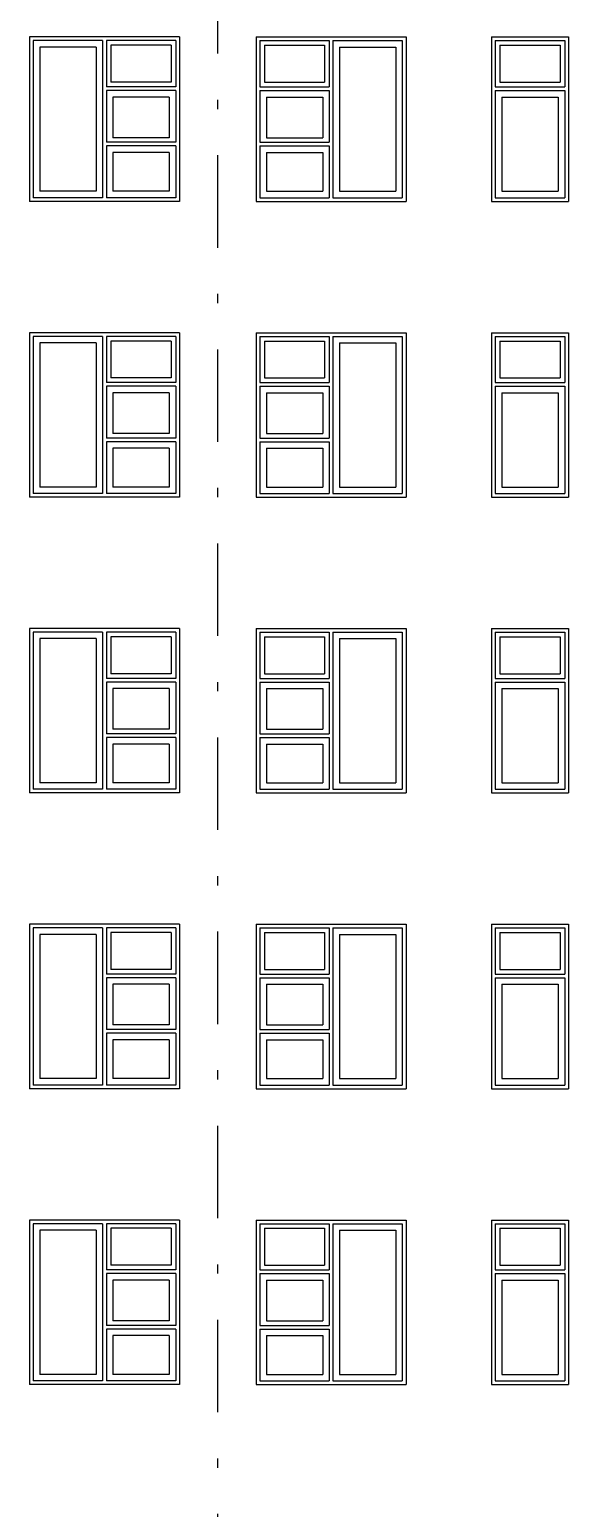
# Model space of a CAD drawing. Header units: millimetres. Extents: x 1676 to 1802, y 1105 to 1194.
# Drawn here: x 1722 to 1727.83, y 1133.89 to 1149.89 of the extents above; entities that cross this region are included whole.
import ezdxf

# ---------------------------------------------------------------- set-up
doc = ezdxf.new("R2010")
doc.units = ezdxf.units.MM
doc.linetypes.add('DASHDOT', pattern=[1, 0.5, -0.25, 0, -0.25])
doc.layers.add('as', color=1, linetype='Continuous', plot=False)
doc.layers.add('Kusen', color=30, linetype='Continuous')

msp = doc.modelspace()

# ---------------------------------------------------------------- linework, layer by layer
at = {"layer": 'as', "linetype": 'DASHDOT', "ltscale": 2}
msp.add_line((1724.038, 1120.227), (1724.038, 1177.027), dxfattribs=at)
at = {"layer": 'Kusen', "linetype": 'ByBlock'}
for p, q in [((1722.003, 1149.807), (1722.003, 1148.027)), ((1723.623, 1149.807), (1722.003, 1149.807)), ((1722.043, 1149.767), (1722.043, 1148.067)), ((1722.793, 1149.767), (1722.043, 1149.767)), ((1722.793, 1149.767), (1722.793, 1148.067)), ((1722.833, 1149.767), (1722.833, 1149.267)), ((1723.583, 1149.767), (1722.833, 1149.767)), ((1723.583, 1149.767), (1723.583, 1149.267)), ((1723.623, 1149.807), (1723.623, 1148.027)), ((1724.453, 1149.807), (1724.453, 1148.027)), ((1724.453, 1149.807), (1726.073, 1149.807)), ((1724.493, 1149.767), (1724.493, 1149.267)), ((1724.493, 1149.767), (1725.243, 1149.767)), ((1725.243, 1149.767), (1725.243, 1149.267)), ((1725.283, 1149.767), (1725.283, 1148.067)), ((1725.283, 1149.767), (1726.033, 1149.767)), ((1726.033, 1149.767), (1726.033, 1148.067)), ((1726.073, 1149.807), (1726.073, 1148.027)), ((1726.998, 1149.807), (1726.998, 1148.027)), ((1726.998, 1149.807), (1727.828, 1149.807)), ((1727.038, 1149.767), (1727.038, 1149.267)), ((1727.038, 1149.767), (1727.788, 1149.767)), ((1727.788, 1149.767), (1727.788, 1149.267)), ((1727.828, 1149.807), (1727.828, 1148.027)), ((1722.723, 1149.697), (1722.113, 1149.697)), ((1722.113, 1149.697), (1722.113, 1148.137)), ((1722.723, 1149.697), (1722.723, 1148.137)), ((1722.883, 1149.717), (1722.883, 1149.317)), ((1723.533, 1149.717), (1722.883, 1149.717)), ((1723.533, 1149.717), (1723.533, 1149.317)), ((1724.543, 1149.717), (1724.543, 1149.317)), ((1724.543, 1149.717), (1725.193, 1149.717)), ((1725.193, 1149.717), (1725.193, 1149.317)), ((1725.353, 1149.697), (1725.963, 1149.697)), ((1725.353, 1149.697), (1725.353, 1148.137)), ((1725.963, 1149.697), (1725.963, 1148.137)), ((1727.088, 1149.717), (1727.088, 1149.317)), ((1727.088, 1149.717), (1727.738, 1149.717)), ((1727.738, 1149.717), (1727.738, 1149.317)), ((1723.533, 1149.317), (1722.883, 1149.317)), ((1724.543, 1149.317), (1725.193, 1149.317)), ((1727.088, 1149.317), (1727.738, 1149.317)), ((1722.043, 1149.267), (1722.043, 1149.227)), ((1723.583, 1149.267), (1722.833, 1149.267)), ((1722.833, 1149.227), (1722.833, 1148.667)), ((1723.583, 1149.227), (1722.833, 1149.227)), ((1722.903, 1149.157), (1722.903, 1148.717)), ((1723.513, 1149.157), (1722.903, 1149.157)), ((1723.513, 1149.157), (1723.513, 1148.717)), ((1723.583, 1149.227), (1723.583, 1148.667)), ((1724.493, 1149.267), (1725.243, 1149.267)), ((1724.493, 1149.227), (1724.493, 1148.667)), ((1724.493, 1149.227), (1725.243, 1149.227)), ((1724.563, 1149.157), (1724.563, 1148.717)), ((1724.563, 1149.157), (1725.173, 1149.157)), ((1725.173, 1149.157), (1725.173, 1148.717)), ((1725.243, 1149.227), (1725.243, 1148.667)), ((1726.033, 1149.267), (1726.033, 1149.227)), ((1727.038, 1149.267), (1727.788, 1149.267)), ((1727.038, 1149.227), (1727.038, 1148.067)), ((1727.038, 1149.227), (1727.788, 1149.227)), ((1727.108, 1149.157), (1727.108, 1148.137)), ((1727.108, 1149.157), (1727.718, 1149.157)), ((1727.718, 1149.157), (1727.718, 1148.137)), ((1727.788, 1149.227), (1727.788, 1148.067)), ((1723.583, 1148.667), (1722.833, 1148.667)), ((1723.513, 1148.717), (1722.903, 1148.717)), ((1724.493, 1148.667), (1725.243, 1148.667)), ((1724.563, 1148.717), (1725.173, 1148.717)), ((1722.833, 1148.627), (1722.833, 1148.067)), ((1723.583, 1148.627), (1722.833, 1148.627)), ((1722.903, 1148.557), (1722.903, 1148.137)), ((1723.513, 1148.557), (1722.903, 1148.557)), ((1723.513, 1148.557), (1723.513, 1148.137)), ((1723.583, 1148.627), (1723.583, 1148.067)), ((1724.493, 1148.627), (1724.493, 1148.067)), ((1724.493, 1148.627), (1725.243, 1148.627)), ((1724.563, 1148.557), (1724.563, 1148.137)), ((1724.563, 1148.557), (1725.173, 1148.557)), ((1725.173, 1148.557), (1725.173, 1148.137)), ((1725.243, 1148.627), (1725.243, 1148.067)), ((1723.623, 1148.027), (1722.003, 1148.027)), ((1722.793, 1148.067), (1722.043, 1148.067)), ((1722.723, 1148.137), (1722.113, 1148.137)), ((1723.583, 1148.067), (1722.833, 1148.067)), ((1723.513, 1148.137), (1722.903, 1148.137)), ((1724.453, 1148.027), (1726.073, 1148.027)), ((1724.493, 1148.067), (1725.243, 1148.067)), ((1724.563, 1148.137), (1725.173, 1148.137)), ((1725.283, 1148.067), (1726.033, 1148.067)), ((1725.353, 1148.137), (1725.963, 1148.137)), ((1726.998, 1148.027), (1727.828, 1148.027)), ((1727.038, 1148.067), (1727.788, 1148.067)), ((1727.108, 1148.137), (1727.718, 1148.137)), ((1722.003, 1146.607), (1722.003, 1144.827)), ((1723.623, 1146.607), (1722.003, 1146.607)), ((1722.043, 1146.567), (1722.043, 1144.867)), ((1722.793, 1146.567), (1722.043, 1146.567)), ((1722.793, 1146.567), (1722.793, 1144.867)), ((1722.833, 1146.567), (1722.833, 1146.067)), ((1723.583, 1146.567), (1722.833, 1146.567)), ((1723.583, 1146.567), (1723.583, 1146.067)), ((1723.623, 1146.607), (1723.623, 1144.827)), ((1724.453, 1146.607), (1724.453, 1144.827)), ((1724.453, 1146.607), (1726.073, 1146.607)), ((1724.493, 1146.567), (1724.493, 1146.067)), ((1724.493, 1146.567), (1725.243, 1146.567)), ((1725.243, 1146.567), (1725.243, 1146.067)), ((1725.283, 1146.567), (1725.283, 1144.867)), ((1725.283, 1146.567), (1726.033, 1146.567)), ((1726.033, 1146.567), (1726.033, 1144.867)), ((1726.073, 1146.607), (1726.073, 1144.827)), ((1726.998, 1146.607), (1726.998, 1144.827)), ((1726.998, 1146.607), (1727.828, 1146.607)), ((1727.038, 1146.567), (1727.038, 1146.067)), ((1727.038, 1146.567), (1727.788, 1146.567)), ((1727.788, 1146.567), (1727.788, 1146.067)), ((1727.828, 1146.607), (1727.828, 1144.827)), ((1722.723, 1146.497), (1722.113, 1146.497)), ((1722.113, 1146.497), (1722.113, 1144.937)), ((1722.723, 1146.497), (1722.723, 1144.937)), ((1722.883, 1146.517), (1722.883, 1146.117)), ((1723.533, 1146.517), (1722.883, 1146.517)), ((1723.533, 1146.517), (1723.533, 1146.117)), ((1724.543, 1146.517), (1724.543, 1146.117)), ((1724.543, 1146.517), (1725.193, 1146.517)), ((1725.193, 1146.517), (1725.193, 1146.117)), ((1725.353, 1146.497), (1725.963, 1146.497)), ((1725.353, 1146.497), (1725.353, 1144.937)), ((1725.963, 1146.497), (1725.963, 1144.937)), ((1727.088, 1146.517), (1727.088, 1146.117)), ((1727.088, 1146.517), (1727.738, 1146.517)), ((1727.738, 1146.517), (1727.738, 1146.117)), ((1723.533, 1146.117), (1722.883, 1146.117)), ((1724.543, 1146.117), (1725.193, 1146.117)), ((1727.088, 1146.117), (1727.738, 1146.117)), ((1722.043, 1146.067), (1722.043, 1146.027)), ((1723.583, 1146.067), (1722.833, 1146.067)), ((1722.833, 1146.027), (1722.833, 1145.467)), ((1723.583, 1146.027), (1722.833, 1146.027)), ((1722.903, 1145.957), (1722.903, 1145.517)), ((1723.513, 1145.957), (1722.903, 1145.957)), ((1723.513, 1145.957), (1723.513, 1145.517)), ((1723.583, 1146.027), (1723.583, 1145.467)), ((1724.493, 1146.067), (1725.243, 1146.067)), ((1724.493, 1146.027), (1724.493, 1145.467)), ((1724.493, 1146.027), (1725.243, 1146.027)), ((1724.563, 1145.957), (1724.563, 1145.517)), ((1724.563, 1145.957), (1725.173, 1145.957)), ((1725.173, 1145.957), (1725.173, 1145.517)), ((1725.243, 1146.027), (1725.243, 1145.467)), ((1726.033, 1146.067), (1726.033, 1146.027)), ((1727.038, 1146.067), (1727.788, 1146.067)), ((1727.038, 1146.027), (1727.038, 1144.867)), ((1727.038, 1146.027), (1727.788, 1146.027)), ((1727.108, 1145.957), (1727.108, 1144.937)), ((1727.108, 1145.957), (1727.718, 1145.957)), ((1727.718, 1145.957), (1727.718, 1144.937)), ((1727.788, 1146.027), (1727.788, 1144.867)), ((1723.583, 1145.467), (1722.833, 1145.467)), ((1723.513, 1145.517), (1722.903, 1145.517)), ((1724.493, 1145.467), (1725.243, 1145.467)), ((1724.563, 1145.517), (1725.173, 1145.517)), ((1722.833, 1145.427), (1722.833, 1144.867)), ((1723.583, 1145.427), (1722.833, 1145.427)), ((1722.903, 1145.357), (1722.903, 1144.937)), ((1723.513, 1145.357), (1722.903, 1145.357)), ((1723.513, 1145.357), (1723.513, 1144.937)), ((1723.583, 1145.427), (1723.583, 1144.867)), ((1724.493, 1145.427), (1724.493, 1144.867)), ((1724.493, 1145.427), (1725.243, 1145.427)), ((1724.563, 1145.357), (1724.563, 1144.937)), ((1724.563, 1145.357), (1725.173, 1145.357)), ((1725.173, 1145.357), (1725.173, 1144.937)), ((1725.243, 1145.427), (1725.243, 1144.867)), ((1723.623, 1144.827), (1722.003, 1144.827)), ((1722.793, 1144.867), (1722.043, 1144.867)), ((1722.723, 1144.937), (1722.113, 1144.937)), ((1723.583, 1144.867), (1722.833, 1144.867)), ((1723.513, 1144.937), (1722.903, 1144.937)), ((1724.453, 1144.827), (1726.073, 1144.827)), ((1724.493, 1144.867), (1725.243, 1144.867)), ((1724.563, 1144.937), (1725.173, 1144.937)), ((1725.283, 1144.867), (1726.033, 1144.867)), ((1725.353, 1144.937), (1725.963, 1144.937)), ((1726.998, 1144.827), (1727.828, 1144.827)), ((1727.038, 1144.867), (1727.788, 1144.867)), ((1727.108, 1144.937), (1727.718, 1144.937)), ((1722.003, 1143.407), (1722.003, 1141.627)), ((1723.623, 1143.407), (1722.003, 1143.407)), ((1722.043, 1143.367), (1722.043, 1141.667)), ((1722.793, 1143.367), (1722.043, 1143.367)), ((1722.793, 1143.367), (1722.793, 1141.667)), ((1722.833, 1143.367), (1722.833, 1142.867)), ((1723.583, 1143.367), (1722.833, 1143.367)), ((1723.583, 1143.367), (1723.583, 1142.867)), ((1723.623, 1143.407), (1723.623, 1141.627)), ((1724.453, 1143.407), (1724.453, 1141.627)), ((1724.453, 1143.407), (1726.073, 1143.407)), ((1724.493, 1143.367), (1724.493, 1142.867)), ((1724.493, 1143.367), (1725.243, 1143.367)), ((1725.243, 1143.367), (1725.243, 1142.867)), ((1725.283, 1143.367), (1725.283, 1141.667)), ((1725.283, 1143.367), (1726.033, 1143.367)), ((1726.033, 1143.367), (1726.033, 1141.667)), ((1726.073, 1143.407), (1726.073, 1141.627)), ((1726.998, 1143.407), (1726.998, 1141.627)), ((1726.998, 1143.407), (1727.828, 1143.407)), ((1727.038, 1143.367), (1727.038, 1142.867)), ((1727.038, 1143.367), (1727.788, 1143.367)), ((1727.788, 1143.367), (1727.788, 1142.867)), ((1727.828, 1143.407), (1727.828, 1141.627)), ((1722.723, 1143.297), (1722.113, 1143.297)), ((1722.113, 1143.297), (1722.113, 1141.737)), ((1722.723, 1143.297), (1722.723, 1141.737)), ((1722.883, 1143.317), (1722.883, 1142.917)), ((1723.533, 1143.317), (1722.883, 1143.317)), ((1723.533, 1143.317), (1723.533, 1142.917)), ((1724.543, 1143.317), (1724.543, 1142.917)), ((1724.543, 1143.317), (1725.193, 1143.317)), ((1725.193, 1143.317), (1725.193, 1142.917)), ((1725.353, 1143.297), (1725.963, 1143.297)), ((1725.353, 1143.297), (1725.353, 1141.737)), ((1725.963, 1143.297), (1725.963, 1141.737)), ((1727.088, 1143.317), (1727.088, 1142.917)), ((1727.088, 1143.317), (1727.738, 1143.317)), ((1727.738, 1143.317), (1727.738, 1142.917)), ((1723.533, 1142.917), (1722.883, 1142.917)), ((1724.543, 1142.917), (1725.193, 1142.917)), ((1727.088, 1142.917), (1727.738, 1142.917)), ((1722.043, 1142.867), (1722.043, 1142.827)), ((1723.583, 1142.867), (1722.833, 1142.867)), ((1722.833, 1142.827), (1722.833, 1142.267)), ((1723.583, 1142.827), (1722.833, 1142.827)), ((1722.903, 1142.757), (1722.903, 1142.317)), ((1723.513, 1142.757), (1722.903, 1142.757)), ((1723.513, 1142.757), (1723.513, 1142.317)), ((1723.583, 1142.827), (1723.583, 1142.267)), ((1724.493, 1142.867), (1725.243, 1142.867)), ((1724.493, 1142.827), (1724.493, 1142.267)), ((1724.493, 1142.827), (1725.243, 1142.827)), ((1724.563, 1142.757), (1724.563, 1142.317)), ((1724.563, 1142.757), (1725.173, 1142.757)), ((1725.173, 1142.757), (1725.173, 1142.317)), ((1725.243, 1142.827), (1725.243, 1142.267)), ((1726.033, 1142.867), (1726.033, 1142.827)), ((1727.038, 1142.867), (1727.788, 1142.867)), ((1727.038, 1142.827), (1727.038, 1141.667)), ((1727.038, 1142.827), (1727.788, 1142.827)), ((1727.108, 1142.757), (1727.108, 1141.737)), ((1727.108, 1142.757), (1727.718, 1142.757)), ((1727.718, 1142.757), (1727.718, 1141.737)), ((1727.788, 1142.827), (1727.788, 1141.667)), ((1723.583, 1142.267), (1722.833, 1142.267)), ((1723.513, 1142.317), (1722.903, 1142.317)), ((1724.493, 1142.267), (1725.243, 1142.267)), ((1724.563, 1142.317), (1725.173, 1142.317)), ((1722.833, 1142.227), (1722.833, 1141.667)), ((1723.583, 1142.227), (1722.833, 1142.227)), ((1722.903, 1142.157), (1722.903, 1141.737)), ((1723.513, 1142.157), (1722.903, 1142.157)), ((1723.513, 1142.157), (1723.513, 1141.737)), ((1723.583, 1142.227), (1723.583, 1141.667)), ((1724.493, 1142.227), (1724.493, 1141.667)), ((1724.493, 1142.227), (1725.243, 1142.227)), ((1724.563, 1142.157), (1724.563, 1141.737)), ((1724.563, 1142.157), (1725.173, 1142.157)), ((1725.173, 1142.157), (1725.173, 1141.737)), ((1725.243, 1142.227), (1725.243, 1141.667)), ((1723.623, 1141.627), (1722.003, 1141.627)), ((1722.793, 1141.667), (1722.043, 1141.667)), ((1722.723, 1141.737), (1722.113, 1141.737)), ((1723.583, 1141.667), (1722.833, 1141.667)), ((1723.513, 1141.737), (1722.903, 1141.737)), ((1724.453, 1141.627), (1726.073, 1141.627)), ((1724.493, 1141.667), (1725.243, 1141.667)), ((1724.563, 1141.737), (1725.173, 1141.737)), ((1725.283, 1141.667), (1726.033, 1141.667)), ((1725.353, 1141.737), (1725.963, 1141.737)), ((1726.998, 1141.627), (1727.828, 1141.627)), ((1727.038, 1141.667), (1727.788, 1141.667)), ((1727.108, 1141.737), (1727.718, 1141.737)), ((1722.003, 1140.207), (1722.003, 1138.427)), ((1723.623, 1140.207), (1722.003, 1140.207)), ((1722.043, 1140.167), (1722.043, 1138.467)), ((1722.793, 1140.167), (1722.043, 1140.167)), ((1722.793, 1140.167), (1722.793, 1138.467)), ((1722.833, 1140.167), (1722.833, 1139.667)), ((1723.583, 1140.167), (1722.833, 1140.167)), ((1723.583, 1140.167), (1723.583, 1139.667)), ((1723.623, 1140.207), (1723.623, 1138.427)), ((1724.453, 1140.207), (1724.453, 1138.427)), ((1724.453, 1140.207), (1726.073, 1140.207)), ((1724.493, 1140.167), (1724.493, 1139.667)), ((1724.493, 1140.167), (1725.243, 1140.167)), ((1725.243, 1140.167), (1725.243, 1139.667)), ((1725.283, 1140.167), (1725.283, 1138.467)), ((1725.283, 1140.167), (1726.033, 1140.167)), ((1726.033, 1140.167), (1726.033, 1138.467)), ((1726.073, 1140.207), (1726.073, 1138.427)), ((1726.998, 1140.207), (1726.998, 1138.427)), ((1726.998, 1140.207), (1727.828, 1140.207)), ((1727.038, 1140.167), (1727.038, 1139.667)), ((1727.038, 1140.167), (1727.788, 1140.167)), ((1727.788, 1140.167), (1727.788, 1139.667)), ((1727.828, 1140.207), (1727.828, 1138.427)), ((1722.723, 1140.097), (1722.113, 1140.097)), ((1722.113, 1140.097), (1722.113, 1138.537)), ((1722.723, 1140.097), (1722.723, 1138.537)), ((1722.883, 1140.117), (1722.883, 1139.717)), ((1723.533, 1140.117), (1722.883, 1140.117)), ((1723.533, 1140.117), (1723.533, 1139.717)), ((1724.543, 1140.117), (1724.543, 1139.717)), ((1724.543, 1140.117), (1725.193, 1140.117)), ((1725.193, 1140.117), (1725.193, 1139.717)), ((1725.353, 1140.097), (1725.963, 1140.097)), ((1725.353, 1140.097), (1725.353, 1138.537)), ((1725.963, 1140.097), (1725.963, 1138.537)), ((1727.088, 1140.117), (1727.088, 1139.717)), ((1727.088, 1140.117), (1727.738, 1140.117)), ((1727.738, 1140.117), (1727.738, 1139.717)), ((1723.533, 1139.717), (1722.883, 1139.717)), ((1724.543, 1139.717), (1725.193, 1139.717)), ((1727.088, 1139.717), (1727.738, 1139.717)), ((1722.043, 1139.667), (1722.043, 1139.627)), ((1723.583, 1139.667), (1722.833, 1139.667)), ((1722.833, 1139.627), (1722.833, 1139.067)), ((1723.583, 1139.627), (1722.833, 1139.627)), ((1722.903, 1139.557), (1722.903, 1139.117)), ((1723.513, 1139.557), (1722.903, 1139.557)), ((1723.513, 1139.557), (1723.513, 1139.117)), ((1723.583, 1139.627), (1723.583, 1139.067)), ((1724.493, 1139.667), (1725.243, 1139.667)), ((1724.493, 1139.627), (1724.493, 1139.067)), ((1724.493, 1139.627), (1725.243, 1139.627)), ((1724.563, 1139.557), (1724.563, 1139.117)), ((1724.563, 1139.557), (1725.173, 1139.557)), ((1725.173, 1139.557), (1725.173, 1139.117)), ((1725.243, 1139.627), (1725.243, 1139.067)), ((1726.033, 1139.667), (1726.033, 1139.627)), ((1727.038, 1139.667), (1727.788, 1139.667)), ((1727.038, 1139.627), (1727.038, 1138.467)), ((1727.038, 1139.627), (1727.788, 1139.627)), ((1727.108, 1139.557), (1727.108, 1138.537)), ((1727.108, 1139.557), (1727.718, 1139.557)), ((1727.718, 1139.557), (1727.718, 1138.537)), ((1727.788, 1139.627), (1727.788, 1138.467)), ((1723.583, 1139.067), (1722.833, 1139.067)), ((1723.513, 1139.117), (1722.903, 1139.117)), ((1724.493, 1139.067), (1725.243, 1139.067)), ((1724.563, 1139.117), (1725.173, 1139.117)), ((1722.833, 1139.027), (1722.833, 1138.467)), ((1723.583, 1139.027), (1722.833, 1139.027)), ((1722.903, 1138.957), (1722.903, 1138.537)), ((1723.513, 1138.957), (1722.903, 1138.957)), ((1723.513, 1138.957), (1723.513, 1138.537)), ((1723.583, 1139.027), (1723.583, 1138.467)), ((1724.493, 1139.027), (1724.493, 1138.467)), ((1724.493, 1139.027), (1725.243, 1139.027)), ((1724.563, 1138.957), (1724.563, 1138.537)), ((1724.563, 1138.957), (1725.173, 1138.957)), ((1725.173, 1138.957), (1725.173, 1138.537)), ((1725.243, 1139.027), (1725.243, 1138.467)), ((1723.623, 1138.427), (1722.003, 1138.427)), ((1722.793, 1138.467), (1722.043, 1138.467)), ((1722.723, 1138.537), (1722.113, 1138.537)), ((1723.583, 1138.467), (1722.833, 1138.467)), ((1723.513, 1138.537), (1722.903, 1138.537)), ((1724.453, 1138.427), (1726.073, 1138.427)), ((1724.493, 1138.467), (1725.243, 1138.467)), ((1724.563, 1138.537), (1725.173, 1138.537)), ((1725.283, 1138.467), (1726.033, 1138.467)), ((1725.353, 1138.537), (1725.963, 1138.537)), ((1726.998, 1138.427), (1727.828, 1138.427)), ((1727.038, 1138.467), (1727.788, 1138.467)), ((1727.108, 1138.537), (1727.718, 1138.537)), ((1722.003, 1137.007), (1722.003, 1135.227)), ((1723.623, 1137.007), (1722.003, 1137.007)), ((1722.043, 1136.967), (1722.043, 1135.267)), ((1722.793, 1136.967), (1722.043, 1136.967)), ((1722.793, 1136.967), (1722.793, 1135.267)), ((1722.833, 1136.967), (1722.833, 1136.467)), ((1723.583, 1136.967), (1722.833, 1136.967)), ((1723.583, 1136.967), (1723.583, 1136.467)), ((1723.623, 1137.007), (1723.623, 1135.227)), ((1724.453, 1137.007), (1724.453, 1135.227)), ((1724.453, 1137.007), (1726.073, 1137.007)), ((1724.493, 1136.967), (1724.493, 1136.467)), ((1724.493, 1136.967), (1725.243, 1136.967)), ((1725.243, 1136.967), (1725.243, 1136.467)), ((1725.283, 1136.967), (1725.283, 1135.267)), ((1725.283, 1136.967), (1726.033, 1136.967)), ((1726.033, 1136.967), (1726.033, 1135.267)), ((1726.073, 1137.007), (1726.073, 1135.227)), ((1726.998, 1137.007), (1726.998, 1135.227)), ((1726.998, 1137.007), (1727.828, 1137.007)), ((1727.038, 1136.967), (1727.038, 1136.467)), ((1727.038, 1136.967), (1727.788, 1136.967)), ((1727.788, 1136.967), (1727.788, 1136.467)), ((1727.828, 1137.007), (1727.828, 1135.227)), ((1722.723, 1136.897), (1722.113, 1136.897)), ((1722.113, 1136.897), (1722.113, 1135.337)), ((1722.723, 1136.897), (1722.723, 1135.337)), ((1722.883, 1136.917), (1722.883, 1136.517)), ((1723.533, 1136.917), (1722.883, 1136.917)), ((1723.533, 1136.917), (1723.533, 1136.517)), ((1724.543, 1136.917), (1724.543, 1136.517)), ((1724.543, 1136.917), (1725.193, 1136.917)), ((1725.193, 1136.917), (1725.193, 1136.517)), ((1725.353, 1136.897), (1725.963, 1136.897)), ((1725.353, 1136.897), (1725.353, 1135.337)), ((1725.963, 1136.897), (1725.963, 1135.337)), ((1727.088, 1136.917), (1727.088, 1136.517)), ((1727.088, 1136.917), (1727.738, 1136.917)), ((1727.738, 1136.917), (1727.738, 1136.517)), ((1723.533, 1136.517), (1722.883, 1136.517)), ((1724.543, 1136.517), (1725.193, 1136.517)), ((1727.088, 1136.517), (1727.738, 1136.517)), ((1722.043, 1136.467), (1722.043, 1136.427)), ((1723.583, 1136.467), (1722.833, 1136.467)), ((1722.833, 1136.427), (1722.833, 1135.867)), ((1723.583, 1136.427), (1722.833, 1136.427)), ((1722.903, 1136.357), (1722.903, 1135.917)), ((1723.513, 1136.357), (1722.903, 1136.357)), ((1723.513, 1136.357), (1723.513, 1135.917)), ((1723.583, 1136.427), (1723.583, 1135.867)), ((1724.493, 1136.467), (1725.243, 1136.467)), ((1724.493, 1136.427), (1724.493, 1135.867)), ((1724.493, 1136.427), (1725.243, 1136.427)), ((1724.563, 1136.357), (1724.563, 1135.917)), ((1724.563, 1136.357), (1725.173, 1136.357)), ((1725.173, 1136.357), (1725.173, 1135.917)), ((1725.243, 1136.427), (1725.243, 1135.867)), ((1726.033, 1136.467), (1726.033, 1136.427)), ((1727.038, 1136.467), (1727.788, 1136.467)), ((1727.038, 1136.427), (1727.038, 1135.267)), ((1727.038, 1136.427), (1727.788, 1136.427)), ((1727.108, 1136.357), (1727.108, 1135.337)), ((1727.108, 1136.357), (1727.718, 1136.357)), ((1727.718, 1136.357), (1727.718, 1135.337)), ((1727.788, 1136.427), (1727.788, 1135.267)), ((1723.583, 1135.867), (1722.833, 1135.867)), ((1723.513, 1135.917), (1722.903, 1135.917)), ((1724.493, 1135.867), (1725.243, 1135.867)), ((1724.563, 1135.917), (1725.173, 1135.917)), ((1722.833, 1135.827), (1722.833, 1135.267)), ((1723.583, 1135.827), (1722.833, 1135.827)), ((1722.903, 1135.757), (1722.903, 1135.337)), ((1723.513, 1135.757), (1722.903, 1135.757)), ((1723.513, 1135.757), (1723.513, 1135.337)), ((1723.583, 1135.827), (1723.583, 1135.267)), ((1724.493, 1135.827), (1724.493, 1135.267)), ((1724.493, 1135.827), (1725.243, 1135.827)), ((1724.563, 1135.757), (1724.563, 1135.337)), ((1724.563, 1135.757), (1725.173, 1135.757)), ((1725.173, 1135.757), (1725.173, 1135.337)), ((1725.243, 1135.827), (1725.243, 1135.267)), ((1723.623, 1135.227), (1722.003, 1135.227)), ((1722.793, 1135.267), (1722.043, 1135.267)), ((1722.723, 1135.337), (1722.113, 1135.337)), ((1723.583, 1135.267), (1722.833, 1135.267)), ((1723.513, 1135.337), (1722.903, 1135.337)), ((1724.453, 1135.227), (1726.073, 1135.227)), ((1724.493, 1135.267), (1725.243, 1135.267)), ((1724.563, 1135.337), (1725.173, 1135.337)), ((1725.283, 1135.267), (1726.033, 1135.267)), ((1725.353, 1135.337), (1725.963, 1135.337)), ((1726.998, 1135.227), (1727.828, 1135.227)), ((1727.038, 1135.267), (1727.788, 1135.267)), ((1727.108, 1135.337), (1727.718, 1135.337))]:
    msp.add_line(p, q, dxfattribs=at)

doc.saveas('drawing.dxf')
